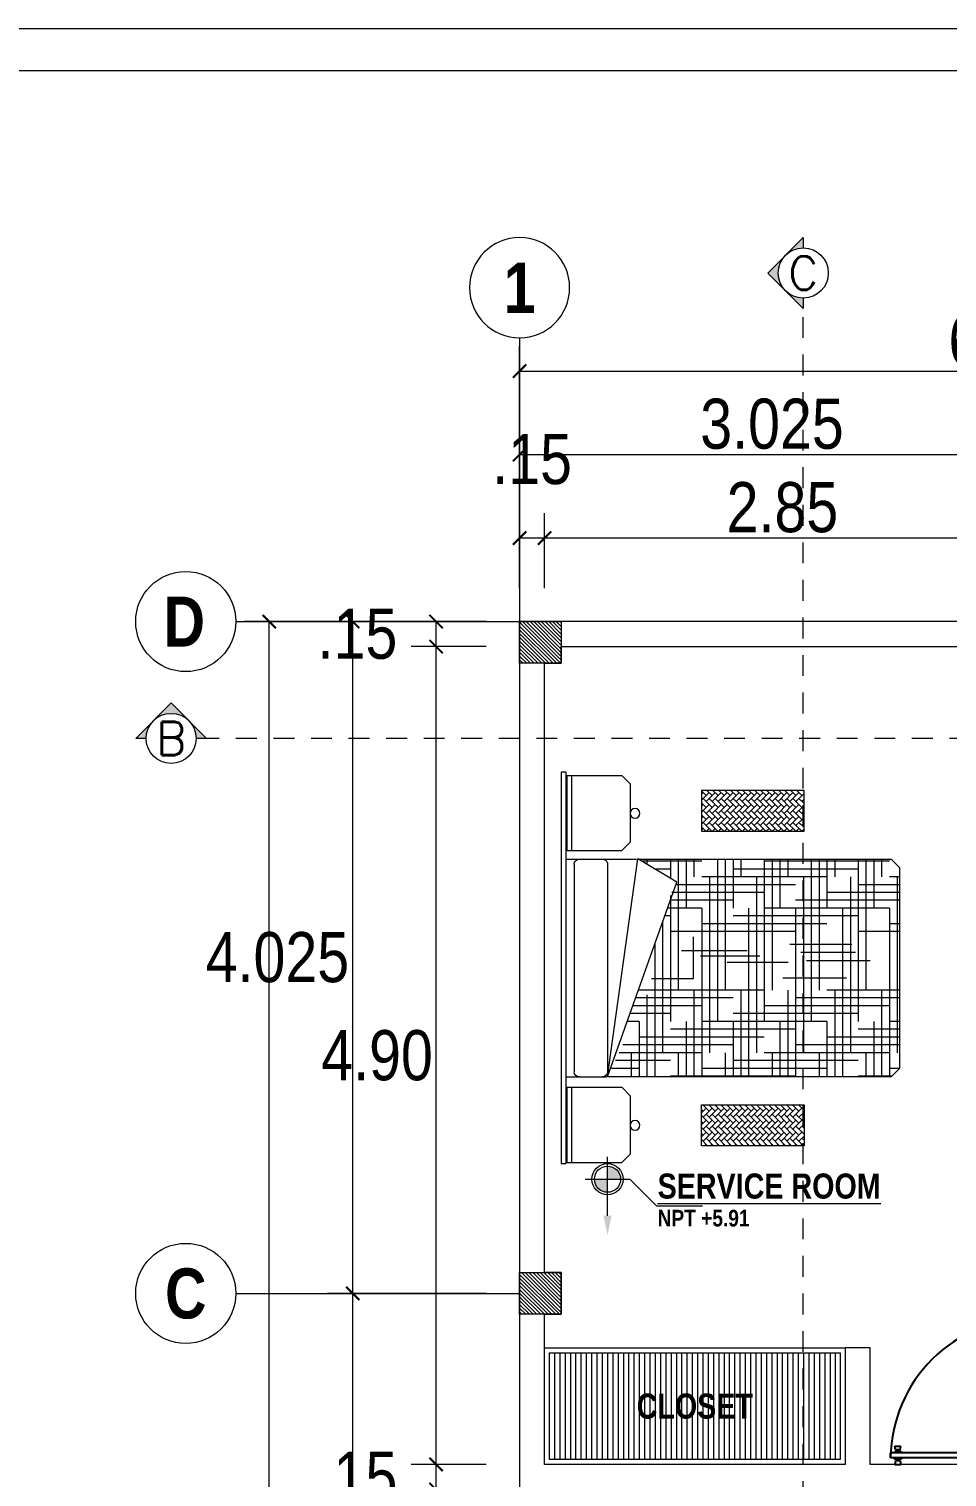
# Model space of a CAD drawing. Header units: millimetres. Extents: x 56 to 215, y 47 to 103.
# Drawn here: x 80.39 to 85.89, y 93.98 to 102.66 of the extents above; entities that cross this region are included whole.
import ezdxf
from ezdxf.enums import TextEntityAlignment as Align

# ---------------------------------------------------------------- set-up
doc = ezdxf.new("R2010")
doc.units = ezdxf.units.MM
doc.linetypes.add('DASHED2', pattern=[0.375, 0.25, -0.125])
for name, color, linetype, lineweight in [('A_Bloques', 56, 'Continuous', 15), ('A_Muro con Techo', 232, 'Continuous', 40), ('A_Texto', 43, 'Continuous', 9), ('E_Columna', 3, 'Continuous', 25), ('G_Cortes', 3, 'Continuous', 60), ('G_Ejes', 253, 'Continuous', 20), ('G_Sombreados', 8, 'Continuous', 9)]:
    doc.layers.add(name, color=color, linetype=linetype, lineweight=lineweight)
doc.layers.add('A_Puerta', color=32, linetype='Continuous')
doc.layers.add('G_Acotación', color=171, linetype='Continuous')
doc.styles.add('4MM', font='romans.shx', dxfattribs={"height": 0.2})
doc.styles.add('Acotacion', font='ARIALN.TTF')
doc.styles.add('AMBIENTES', font='ARIALNB.TTF', dxfattribs={"height": 0.15})
doc.styles.add('Arial Marron', font='ARIALN.TTF')
doc.styles.add('Cotas', font='ARIALNB.TTF', dxfattribs={"height": 0.1})
doc.styles.add('Eje', font='ARIALNB.TTF', dxfattribs={"height": 0.3})
doc.dimstyles.new('Lenin_50', dxfattribs={"dimtxt": 0.3, "dimasz": 0.08, "dimexe": 0.15, "dimexo": 0.2, "dimgap": 0.03, "dimtad": 2, "dimtih": 1, "dimtoh": 1, "dimlfac": -1, "dimzin": 4, "dimdsep": 46, "dimtxsty": 'Acotacion', "dimblk": 'ARCHTICK', "dimcen": 0.08, "dimclrd": 256, "dimclre": 256, "dimclrt": 4, "dimazin": 1, "dimtm": 1e-09, "dimtfac": 1, "dimtmove": 2, "dimatfit": 2, "dimfxl": 1, "dimtolj": 1, "dimlwd": 13, "dimlwe": 18, "dimarcsym": 0})
pattern_1 = [(135, (198.471546, 6.74542), (0.0112253202, 0.0112253202), [])]

# ---------------------------------------------------------------- blocks, each defined once
blk = doc.blocks.new('COBRE1_2')
h = blk.add_hatch()
h.set_pattern_fill('AR-HBONE', color=37, scale=0.00025, style=0)
h.set_pattern_definition([(45, (-1.600238, -0.118363), (1e-14, 0.03592102), [0.0762, -0.0254]), (135, (-1.582278, -0.100403), (1e-14, 0.03592102), [0.0762, -0.0254])])
h.paths.add_polyline_path([(-0.8188, -0.8395), (-1.0637, -0.8395), (-1.0637, -1.4547), (-0.8188, -1.4547)])
h = blk.add_hatch()
h.set_pattern_fill('AR-HBONE', color=37, scale=0.00025, style=0)
h.set_pattern_definition([(135, (1.601507, -0.118363), (-4e-18, 0.03592102), [0.0762, -0.0254]), (45, (1.583546, -0.100403), (-4e-18, 0.03592102), [0.0762, -0.0254])])
h.paths.add_polyline_path([(0.8201, -0.8395), (1.065, -0.8395), (1.065, -1.4547), (0.8201, -1.4547)])
for p, q in [((-1.1717, 0), (1.1717, 0)), ((-1.1717, -0.0273), (-1.1717, 0)), ((1.1717, 0), (1.1717, -0.0273)), ((-1.1717, -0.0273), (1.1717, -0.0273)), ((-1.153, -0.0331), (-0.703, -0.0331)), ((-1.153, -0.0331), (-1.153, -0.3631)), ((-1.153, -0.0608), (-0.703, -0.0608)), ((-0.703, -0.0331), (-0.703, -0.3631)), ((-0.6511, -0.0273), (-0.6511, -0.4505)), ((-0.6191, -0.0773), (0.6225, -0.0773)), ((0.6523, -0.0273), (0.6523, -0.2699)), ((0.7154, -0.0331), (0.7154, -0.3631)), ((0.7154, -0.0331), (1.1654, -0.0331)), ((0.7154, -0.0608), (1.1654, -0.0608)), ((1.1654, -0.0331), (1.1654, -0.3631)), ((-0.6511, -0.1093), (-0.6511, -0.2473)), ((0.6523, -0.1073), (0.6523, -0.2473)), ((0.6523, -0.2773), (-0.6527, -0.4586)), ((-0.6211, -0.2773), (0.6223, -0.2773)), ((0.6523, -0.2773), (-0.513, -0.6917)), ((0.6492, -0.2789), (0.6523, -0.2789)), ((0.6523, -1.9773), (0.6523, -0.2773)), ((-1.153, -0.3631), (-1.103, -0.4131)), ((-1.103, -0.4131), (-0.753, -0.4131)), ((-0.753, -0.4131), (-0.703, -0.3631)), ((0.7154, -0.3631), (0.7654, -0.4131)), ((0.7654, -0.4131), (1.1154, -0.4131)), ((1.1154, -0.4131), (1.1654, -0.3631)), ((-0.513, -0.6917), (-0.6527, -0.4586)), ((-0.6511, -0.4614), (-0.6511, -1.9773)), ((-0.6511, -0.4664), (-0.6481, -0.4664)), ((0.6484, -1.4039), (0.6484, -0.6539)), ((0.6484, -1.9812), (0.6484, -1.7789)), ((-0.6511, -1.9773), (-0.6011, -2.0273)), ((0.6023, -2.0273), (0.6523, -1.9773)), ((-0.6011, -2.0273), (0.6023, -2.0273)), ((-0.5456, -2.0132), (0.5078, -2.0132))]:
    blk.add_line(p, q)
at = {"color": 37}
for p, q in [((0.5078, -0.8414), (0.5078, -0.3468)), ((0.5547, -0.6539), (0.5547, -0.3243)), ((0.6016, -0.4664), (0.6016, -0.3017)), ((0.2266, -0.8414), (0.2266, -0.4287)), ((0.2734, -0.6539), (0.2734, -0.4121)), ((0.3203, -0.4664), (0.3203, -0.3954)), ((0.4609, -1.0289), (0.4609, -0.3694)), ((0.5078, -0.4195), (0.6523, -0.4195)), ((-0.6511, -0.5132), (-0.62, -0.5132)), ((-0.6393, -0.8414), (-0.6393, -0.4809)), ((0.1328, -1.2164), (0.1328, -0.4621)), ((0.1617, -0.5132), (0.6523, -0.5132)), ((0.1797, -1.0289), (0.1797, -0.4454)), ((0.3203, -0.4664), (0.6523, -0.4664)), ((0.4141, -1.2164), (0.4141, -0.4664)), ((-0.5924, -0.6539), (-0.5924, -0.5591)), ((-0.2747, -0.607), (0.5078, -0.607)), ((-0.1429, -0.5601), (0.6523, -0.5601)), ((0.0644, -0.5399), (0.0644, -0.7912)), ((-0.6511, -0.6539), (-0.5356, -0.6539)), ((-0.4987, -1.4039), (-0.4987, -0.6848)), ((-0.4518, -1.2164), (-0.4518, -0.6623)), ((-0.4343, -0.6539), (0.3203, -0.6539)), ((-0.4049, -1.0289), (-0.4049, -0.6533)), ((-0.3581, -0.8414), (-0.3581, -0.6366)), ((-0.3112, -0.6539), (-0.3112, -0.6199)), ((-0.2174, -1.4039), (-0.2174, -0.6539)), ((0.3672, -1.4039), (0.3672, -0.6539)), ((-0.6511, -0.7007), (0.1328, -0.7007)), ((-0.6511, -0.7476), (-0.3581, -0.7476)), ((-0.1049, -0.7202), (-0.1049, -1.1136)), ((0.3203, -0.7476), (0.6523, -0.7476)), ((0.5078, -0.7007), (0.6523, -0.7007)), ((-0.6511, -0.7945), (-0.5456, -0.7945)), ((-0.5456, -1.5914), (-0.5456, -0.8414)), ((-0.3581, -0.8414), (0.6523, -0.8414)), ((-0.2643, -1.5914), (-0.2643, -0.8414)), ((0.0644, -0.7912), (-0.1868, -0.7912)), ((-0.0721, -0.8349), (-0.0721, -1.19)), ((0.1328, -0.7945), (0.6523, -0.7945)), ((0.3203, -1.5914), (0.3203, -0.8414)), ((0.6016, -1.5914), (0.6016, -0.8414)), ((-0.6511, -0.9351), (0.3203, -0.9351)), ((-0.5456, -0.8882), (0.5078, -0.8882)), ((-0.6511, -0.982), (0.1328, -0.982)), ((-0.6511, -1.0289), (-0.3581, -1.0289)), ((-0.5924, -1.7789), (-0.5924, -1.0289)), ((-0.3112, -1.7789), (-0.3112, -1.0289)), ((-0.0339, -0.9934), (-0.0339, -1.3594)), ((0.2734, -1.7789), (0.2734, -1.0289)), ((0.3203, -1.0289), (0.6523, -1.0289)), ((0.5078, -0.982), (0.6523, -0.982)), ((0.5547, -1.7789), (0.5547, -1.0289)), ((-0.6511, -1.0757), (-0.5456, -1.0757)), ((-0.3581, -1.1226), (0.6523, -1.1226)), ((0.1328, -1.0757), (0.6523, -1.0757)), ((-0.5456, -1.1695), (0.5078, -1.1695)), ((-0.6511, -1.2164), (0.3203, -1.2164)), ((-0.6511, -1.2632), (0.1328, -1.2632)), ((-0.6393, -1.9664), (-0.6393, -1.2164)), ((-0.3581, -1.9664), (-0.3581, -1.2164)), ((0.2266, -1.9664), (0.2266, -1.2164)), ((0.5078, -1.9664), (0.5078, -1.2164)), ((0.5078, -1.2632), (0.6523, -1.2632)), ((-0.6511, -1.3101), (-0.3581, -1.3101)), ((-0.6511, -1.357), (-0.5456, -1.357)), ((-0.1431, -1.3703), (-0.1431, -1.7418)), ((0.0589, -1.3266), (0.0589, -1.709)), ((0.1328, -1.357), (0.6523, -1.357)), ((0.3203, -1.3101), (0.6523, -1.3101)), ((-0.5456, -1.4507), (0.5078, -1.4507)), ((-0.4049, -2.0273), (-0.4049, -1.4039)), ((-0.3581, -1.4039), (0.6523, -1.4039)), ((-0.094, -1.4359), (-0.094, -1.7637)), ((-0.0448, -1.4687), (-0.0448, -1.8511)), ((0.1797, -2.0273), (0.1797, -1.4039)), ((0.4609, -2.0273), (0.4609, -1.4039)), ((-0.6511, -1.4976), (0.3203, -1.4976)), ((-0.6511, -1.5445), (0.1328, -1.5445)), ((0.5078, -1.5445), (0.6523, -1.5445)), ((-0.6511, -1.5914), (-0.3581, -1.5914)), ((-0.6511, -1.6382), (-0.5456, -1.6382)), ((-0.4518, -2.0273), (-0.4518, -1.5914)), ((0.1328, -2.0273), (0.1328, -1.5914)), ((0.1328, -1.6382), (0.6523, -1.6382)), ((0.3203, -1.5914), (0.6523, -1.5914)), ((0.4141, -2.0273), (0.4141, -1.5914)), ((-0.5456, -1.732), (0.5078, -1.732)), ((-0.3581, -1.6851), (0.6523, -1.6851)), ((-0.6511, -1.7789), (0.3203, -1.7789)), ((-0.4987, -2.0273), (-0.4987, -1.7789)), ((-0.2174, -2.0273), (-0.2174, -1.7789)), ((0.3672, -2.0273), (0.3672, -1.7789)), ((-0.6511, -1.8257), (0.1328, -1.8257)), ((-0.6511, -1.8726), (-0.3581, -1.8726)), ((0.3203, -1.8726), (0.6523, -1.8726)), ((0.5078, -1.8257), (0.6523, -1.8257)), ((-0.6511, -1.9195), (-0.5456, -1.9195)), ((-0.5456, -2.0273), (-0.5456, -1.9664)), ((-0.3581, -1.9664), (0.6523, -1.9664)), ((-0.2643, -2.0273), (-0.2643, -1.9664)), ((0.1328, -1.9195), (0.6523, -1.9195)), ((0.3203, -2.0273), (0.3203, -1.9664)), ((0.6016, -2.0273), (0.6016, -1.9664))]:
    blk.add_line(p, q, dxfattribs=at)
for points in [[(-1.0637, -0.8395), (-0.8188, -0.8395), (-0.8188, -1.4547), (-1.0637, -1.4547)], [(1.065, -0.8395), (0.8201, -0.8395), (0.8201, -1.4547), (1.065, -1.4547)]]:
    blk.add_lwpolyline(points, close=True)
for centre in [(-0.9256, -0.4422), (0.9427, -0.4422)]:
    blk.add_circle(centre, 0.0292)
for centre, radius, start, end in [((-0.6191, -0.1093), 0.032, 89.99992, 179.99995), ((0.6223, -0.1073), 0.03, 0.11268, 89.62857), ((-0.6211, -0.2473), 0.03, 179.99998, 270.00004), ((0.6223, -0.2473), 0.03, 270, 0)]:
    blk.add_arc(centre, radius, start, end)
blk = doc.blocks.new('TITULP')
h = blk.add_hatch(color=1)
h.paths.add_polyline_path([(0, -0.0554), (0, -0.134), (0.0785, -0.134, 0.414214)])
h.paths.add_polyline_path([(0, -0.134), (-0.0785, -0.134, 0.414214), (0, -0.2125)])
for p, q in [((0, -0.3527), (0, 0)), ((-0.134, -0.134), (0.134, -0.134)), ((0.2939, -0.2939), (0.5699, -0.2939))]:
    blk.add_line(p, q)
at = {"lineweight": 18}
blk.add_line((0.134, -0.134), (0.2939, -0.2939), dxfattribs=at)
for radius in [0.0937, 0.0785]:
    blk.add_circle((0, -0.134), radius)
blk.add_solid([(0.0242, -0.3527), (0, -0.4678), (-0.0242, -0.3527)])
at = {"style": 'Arial Marron', "width": 1.35}
blk.add_attdef('%%USALA', text='', height=0.14, dxfattribs=at).set_placement((0.3052, -0.1124), align=Align.TOP_LEFT)
at = {"style": 'Arial Marron', "width": 1.1}
blk.add_attdef('NPT%%P0.00', text='', height=0.1, dxfattribs=at).set_placement((0.6033, -0.3972), align=Align.MIDDLE_CENTER)
at = {"style": 'Arial Marron'}
blk.add_attdef('PISO', text='', height=0.08, dxfattribs=at).set_placement((0.6033, -0.5391), align=Align.MIDDLE_CENTER)
blk = doc.blocks.new('Puerta 02')
for p, q in [((0.0239, 0.9132), (0, 0.918)), ((0, 0.918), (0, 0.8782)), ((0.0239, 0.883), (0, 0.8782)), ((0.0239, 0.9068), (0.0239, 0.9132)), ((0.0277, 0.9068), (0.0239, 0.9068)), ((0.0239, 0.8893), (0.0239, 0.9068)), ((0.0277, 0.8893), (0.0239, 0.8893)), ((0.0239, 0.8893), (0.0239, 0.883)), ((0.0317, 0.9092), (0.0277, 0.9092)), ((0.0277, 0.9068), (0.0277, 0.9092)), ((0.0277, 0.8893), (0.0277, 0.9068)), ((0.0277, 0.8893), (0.0277, 0.8869)), ((0.0317, 0.8869), (0.0277, 0.8869)), ((0.0317, 0.9092), (0.0317, 0.9124)), ((0.0357, 0.9124), (0.0317, 0.9124)), ((0.0317, 0.8869), (0.0317, 0.9092)), ((0.0317, 0.8869), (0.0317, 0.8838)), ((0.0357, 0.8838), (0.0317, 0.8838)), ((0.042, 0.9243), (0.0357, 0.9124)), ((0.0357, 0.8838), (0.0357, 0.9124)), ((0.042, 0.8718), (0.0357, 0.8838)), ((0.042, 0.8718), (0.042, 0.9243)), ((0.0436, 0.9243), (0.042, 0.9243)), ((0.0436, 0.8718), (0.042, 0.8718)), ((0.0436, 0.9463), (0.0784, 0.9463)), ((0.0436, 0.005), (0.0436, 0.9463)), ((0.0784, 0.005), (0.0784, 0.9463)), ((0.0784, 0.9243), (0.08, 0.9243)), ((0.0784, 0.8718), (0.08, 0.8718)), ((0.0789, 0.8981), (0.0789, 0.8981)), ((0.0789, 0.8981), (0.0789, 0.8981)), ((0.08, 0.8718), (0.08, 0.9243)), ((0.08, 0.9243), (0.0863, 0.9124)), ((0.08, 0.8718), (0.0863, 0.8838)), ((0.0863, 0.8838), (0.0863, 0.9124)), ((0.0863, 0.9124), (0.0903, 0.9124)), ((0.0863, 0.8838), (0.0903, 0.8838)), ((0.0903, 0.9092), (0.0903, 0.9124)), ((0.0903, 0.9092), (0.0943, 0.9092)), ((0.0903, 0.8869), (0.0903, 0.9092)), ((0.0903, 0.8869), (0.0943, 0.8869)), ((0.0903, 0.8869), (0.0903, 0.8838)), ((0.0943, 0.9068), (0.0943, 0.9092)), ((0.0943, 0.8893), (0.0943, 0.9068)), ((0.0943, 0.9068), (0.0983, 0.9068)), ((0.0943, 0.8893), (0.0943, 0.8869)), ((0.0943, 0.8893), (0.0983, 0.8893)), ((0.0983, 0.9132), (0.1221, 0.918)), ((0.0983, 0.9068), (0.0983, 0.9132)), ((0.0983, 0.8893), (0.0983, 0.9068)), ((0.0983, 0.8893), (0.0983, 0.883)), ((0.0983, 0.883), (0.1221, 0.8782)), ((0.1221, 0.918), (0.1221, 0.8782)), ((0, 0.05), (0, -0.05)), ((0.0336, 0.05), (0, 0.05)), ((0.0336, 0.05), (0.0336, 0.005)), ((0.0436, 0.005), (0.0336, 0.005)), ((0.0783, 0.005), (0.0433, 0.005)), ((0.0436, 0.005), (0.0436, -0.05)), ((0.965, 0.005), (0.975, 0.005)), ((0.965, 0.005), (0.965, -0.05)), ((0.975, 0.05), (0.975, 0.005)), ((0.975, 0.05), (1, 0.05)), ((1, 0.05), (1, -0.05)), ((0.0436, -0.05), (0, -0.05)), ((1, -0.05), (0.965, -0.05))]:
    blk.add_line(p, q)
blk.add_arc((0.0336, 0.005), 0.9414, 0, 89.39134)
blk = doc.blocks.new('Eri')
blk.add_line((-1.7, 0), (0, 0))
blk.add_circle((-2, 0), 0.3)
at = {"color": 1, "style": 'Eje', "flags": 4}
blk.add_attdef('H', text='', height=0.3, dxfattribs=at).set_placement((-2, 0), align=Align.MIDDLE_CENTER)
blk = doc.blocks.new('_ArchTick')
at = {"color": 0, "linetype": 'ByBlock', "const_width": 0.15}
blk.add_lwpolyline([(-0.5, -0.5), (0.5, 0.5)], dxfattribs=at)
blk = doc.blocks.new('*D91')
at = {"layer": 'Defpoints', "color": 0, "transparency": 16777216}
for p in [(89.3255, 100.6087), (83.3255, 99.1087), (89.3255, 99.1087)]:
    blk.add_point(p, dxfattribs=at)
at = {"layer": 'G_Acotación', "lineweight": 18, "transparency": 16777216}
for p, q in [((83.3255, 99.3087), (83.3255, 100.7587)), ((89.3255, 99.3087), (89.3255, 100.7587))]:
    blk.add_line(p, q, dxfattribs=at)
at = {"layer": 'G_Acotación', "lineweight": 13, "transparency": 16777216}
blk.add_line((83.3255, 100.6087), (89.3255, 100.6087), dxfattribs=at)
at = {"layer": 'G_Acotación', "lineweight": 13, "transparency": 16777216, "xscale": 0.08, "yscale": 0.08, "zscale": 0.08, "rotation": 180}
blk.add_blockref('_ArchTick', (83.3255, 100.6087), dxfattribs=at)
at = {"layer": 'G_Acotación', "lineweight": 13, "transparency": 16777216, "xscale": 0.08, "yscale": 0.08, "zscale": 0.08}
blk.add_blockref('_ArchTick', (89.3255, 100.6087), dxfattribs=at)
at = {"layer": 'G_Acotación', "color": 4, "lineweight": 5, "transparency": 16777216, "insert": (86.3255, 100.7919), "char_height": 0.3, "attachment_point": 5, "style": 'Acotacion'}
blk.add_mtext('\\A1;6.000', dxfattribs=at)
blk = doc.blocks.new('*D93')
at = {"layer": 'Defpoints', "color": 0, "transparency": 16777216}
for p in [(86.3505, 100.1087), (83.3255, 99.1087), (86.3505, 99.1087)]:
    blk.add_point(p, dxfattribs=at)
at = {"layer": 'G_Acotación', "lineweight": 18, "transparency": 16777216}
for p, q in [((83.3255, 99.3087), (83.3255, 100.2587)), ((86.3505, 99.3087), (86.3505, 100.2587))]:
    blk.add_line(p, q, dxfattribs=at)
at = {"layer": 'G_Acotación', "lineweight": 13, "transparency": 16777216}
blk.add_line((83.3255, 100.1087), (86.3505, 100.1087), dxfattribs=at)
at = {"layer": 'G_Acotación', "lineweight": 13, "transparency": 16777216, "xscale": 0.08, "yscale": 0.08, "zscale": 0.08, "rotation": 180}
blk.add_blockref('_ArchTick', (83.3255, 100.1087), dxfattribs=at)
at = {"layer": 'G_Acotación', "lineweight": 13, "transparency": 16777216, "xscale": 0.08, "yscale": 0.08, "zscale": 0.08}
blk.add_blockref('_ArchTick', (86.3505, 100.1087), dxfattribs=at)
at = {"layer": 'G_Acotación', "color": 4, "lineweight": 5, "transparency": 16777216, "insert": (84.838, 100.2919), "char_height": 0.3, "attachment_point": 5, "style": 'Acotacion'}
blk.add_mtext('\\A1;3.025', dxfattribs=at)
blk = doc.blocks.new('*D97')
at = {"layer": 'Defpoints', "color": 0, "transparency": 16777216}
for p in [(81.8255, 99.1087), (83.3255, 99.1087), (83.3255, 86.6087)]:
    blk.add_point(p, dxfattribs=at)
at = {"layer": 'G_Acotación', "lineweight": 18, "transparency": 16777216}
for p, q in [((83.1255, 99.1087), (81.6755, 99.1087)), ((83.1255, 86.6087), (81.6755, 86.6087))]:
    blk.add_line(p, q, dxfattribs=at)
at = {"layer": 'G_Acotación', "lineweight": 13, "transparency": 16777216}
blk.add_line((81.8255, 86.6087), (81.8255, 99.1087), dxfattribs=at)
at = {"layer": 'G_Acotación', "lineweight": 13, "transparency": 16777216, "xscale": 0.08, "yscale": 0.08, "zscale": 0.08}
for p, rotation in [((81.8255, 99.1087), 90), ((81.8255, 86.6087), 270)]:
    blk.add_blockref('_ArchTick', p, dxfattribs=dict(at, rotation=rotation))
at = {"layer": 'G_Acotación', "color": 4, "lineweight": 5, "transparency": 16777216, "insert": (81.2968, 92.8587), "char_height": 0.3, "attachment_point": 5, "style": 'Acotacion'}
blk.add_mtext('\\A1;12.500', dxfattribs=at)
blk = doc.blocks.new('*D169')
at = {"layer": 'Defpoints', "color": 0, "transparency": 16777216}
for p in [(82.3255, 95.0837), (83.3255, 95.0837), (83.3255, 90.5337)]:
    blk.add_point(p, dxfattribs=at)
at = {"layer": 'G_Acotación', "lineweight": 18, "transparency": 16777216}
for p, q in [((83.1255, 95.0837), (82.1755, 95.0837)), ((83.1255, 90.5337), (82.1755, 90.5337))]:
    blk.add_line(p, q, dxfattribs=at)
at = {"layer": 'G_Acotación', "lineweight": 13, "transparency": 16777216}
blk.add_line((82.3255, 90.5337), (82.3255, 95.0837), dxfattribs=at)
at = {"layer": 'G_Acotación', "lineweight": 13, "transparency": 16777216, "xscale": 0.08, "yscale": 0.08, "zscale": 0.08}
for p, rotation in [((82.3255, 95.0837), 90), ((82.3255, 90.5337), 270)]:
    blk.add_blockref('_ArchTick', p, dxfattribs=dict(at, rotation=rotation))
at = {"layer": 'G_Acotación', "color": 4, "lineweight": 5, "transparency": 16777216, "insert": (81.8759, 92.8087), "char_height": 0.3, "attachment_point": 5, "style": 'Acotacion'}
blk.add_mtext('\\A1;4.550', dxfattribs=at)
blk = doc.blocks.new('*D170')
at = {"layer": 'Defpoints', "color": 0, "transparency": 16777216}
for p in [(82.3255, 99.1087), (83.3255, 99.1087), (83.3255, 95.0837)]:
    blk.add_point(p, dxfattribs=at)
at = {"layer": 'G_Acotación', "lineweight": 18, "transparency": 16777216}
for p, q in [((83.1255, 99.1087), (82.1755, 99.1087)), ((83.1255, 95.0837), (82.1755, 95.0837))]:
    blk.add_line(p, q, dxfattribs=at)
at = {"layer": 'G_Acotación', "lineweight": 13, "transparency": 16777216}
blk.add_line((82.3255, 95.0837), (82.3255, 99.1087), dxfattribs=at)
at = {"layer": 'G_Acotación', "lineweight": 13, "transparency": 16777216, "xscale": 0.08, "yscale": 0.08, "zscale": 0.08}
for p, rotation in [((82.3255, 99.1087), 90), ((82.3255, 95.0837), 270)]:
    blk.add_blockref('_ArchTick', p, dxfattribs=dict(at, rotation=rotation))
at = {"layer": 'G_Acotación', "color": 4, "lineweight": 5, "transparency": 16777216, "insert": (81.8746, 97.0962), "char_height": 0.3, "attachment_point": 5, "style": 'Acotacion'}
blk.add_mtext('\\A1;4.025', dxfattribs=at)
blk = doc.blocks.new('*D116')
at = {"layer": 'Defpoints', "color": 0, "transparency": 16777216}
for p in [(83.4755, 99.6087), (83.4755, 99.1087), (86.3255, 99.1087)]:
    blk.add_point(p, dxfattribs=at)
at = {"layer": 'G_Acotación', "lineweight": 18, "transparency": 16777216}
for p, q in [((83.4755, 99.3087), (83.4755, 99.7587)), ((86.3255, 99.3087), (86.3255, 99.7587))]:
    blk.add_line(p, q, dxfattribs=at)
at = {"layer": 'G_Acotación', "lineweight": 13, "transparency": 16777216}
blk.add_line((86.3255, 99.6087), (83.4755, 99.6087), dxfattribs=at)
at = {"layer": 'G_Acotación', "lineweight": 13, "transparency": 16777216, "xscale": 0.08, "yscale": 0.08, "zscale": 0.08, "rotation": 180}
blk.add_blockref('_ArchTick', (83.4755, 99.6087), dxfattribs=at)
at = {"layer": 'G_Acotación', "lineweight": 13, "transparency": 16777216, "xscale": 0.08, "yscale": 0.08, "zscale": 0.08}
blk.add_blockref('_ArchTick', (86.3255, 99.6087), dxfattribs=at)
at = {"layer": 'G_Acotación', "color": 4, "lineweight": 5, "transparency": 16777216, "insert": (84.9005, 99.7919), "char_height": 0.3, "attachment_point": 5, "style": 'Acotacion'}
blk.add_mtext('\\A1;2.85', dxfattribs=at)
blk = doc.blocks.new('*D117')
at = {"layer": 'Defpoints', "color": 0, "transparency": 16777216}
for p in [(83.3255, 99.6087), (83.3255, 99.1087), (83.4755, 99.1087)]:
    blk.add_point(p, dxfattribs=at)
at = {"layer": 'G_Acotación', "lineweight": 18, "transparency": 16777216}
for p, q in [((83.3255, 99.3087), (83.3255, 99.7587)), ((83.4755, 99.3087), (83.4755, 99.7587))]:
    blk.add_line(p, q, dxfattribs=at)
at = {"layer": 'G_Acotación', "lineweight": 13, "transparency": 16777216}
blk.add_line((83.4755, 99.6087), (83.3255, 99.6087), dxfattribs=at)
at = {"layer": 'G_Acotación', "lineweight": 13, "transparency": 16777216, "xscale": 0.08, "yscale": 0.08, "zscale": 0.08, "rotation": 180}
blk.add_blockref('_ArchTick', (83.3255, 99.6087), dxfattribs=at)
at = {"layer": 'G_Acotación', "lineweight": 13, "transparency": 16777216, "xscale": 0.08, "yscale": 0.08, "zscale": 0.08}
blk.add_blockref('_ArchTick', (83.4755, 99.6087), dxfattribs=at)
at = {"layer": 'G_Acotación', "color": 4, "lineweight": 5, "transparency": 16777216, "insert": (83.4005, 100.08), "char_height": 0.3, "attachment_point": 5, "style": 'Acotacion'}
blk.add_mtext('\\A1;.15', dxfattribs=at)
blk = doc.blocks.new('*D123')
at = {"layer": 'Defpoints', "color": 0, "transparency": 16777216}
for p in [(82.8255, 94.0587), (83.3255, 94.0587), (83.3255, 93.9087)]:
    blk.add_point(p, dxfattribs=at)
at = {"layer": 'G_Acotación', "lineweight": 18, "transparency": 16777216}
for p, q in [((83.1255, 94.0587), (82.6755, 94.0587)), ((83.1255, 93.9087), (82.6755, 93.9087))]:
    blk.add_line(p, q, dxfattribs=at)
at = {"layer": 'G_Acotación', "lineweight": 13, "transparency": 16777216}
blk.add_line((82.8255, 93.9087), (82.8255, 94.0587), dxfattribs=at)
at = {"layer": 'G_Acotación', "lineweight": 13, "transparency": 16777216, "xscale": 0.08, "yscale": 0.08, "zscale": 0.08}
for p, rotation in [((82.8255, 94.0587), 90), ((82.8255, 93.9087), 270)]:
    blk.add_blockref('_ArchTick', p, dxfattribs=dict(at, rotation=rotation))
at = {"layer": 'G_Acotación', "color": 4, "lineweight": 5, "transparency": 16777216, "insert": (82.3542, 93.9837), "char_height": 0.3, "attachment_point": 5, "style": 'Acotacion'}
blk.add_mtext('\\A1;.15', dxfattribs=at)
blk = doc.blocks.new('*D124')
at = {"layer": 'Defpoints', "color": 0, "transparency": 16777216}
for p in [(82.8255, 98.9587), (83.3255, 98.9587), (83.3255, 94.0587)]:
    blk.add_point(p, dxfattribs=at)
at = {"layer": 'G_Acotación', "lineweight": 18, "transparency": 16777216}
for p, q in [((83.1255, 98.9587), (82.6755, 98.9587)), ((83.1255, 94.0587), (82.6755, 94.0587))]:
    blk.add_line(p, q, dxfattribs=at)
at = {"layer": 'G_Acotación', "lineweight": 13, "transparency": 16777216}
blk.add_line((82.8255, 94.0587), (82.8255, 98.9587), dxfattribs=at)
at = {"layer": 'G_Acotación', "lineweight": 13, "transparency": 16777216, "xscale": 0.08, "yscale": 0.08, "zscale": 0.08}
for p, rotation in [((82.8255, 98.9587), 90), ((82.8255, 94.0587), 270)]:
    blk.add_blockref('_ArchTick', p, dxfattribs=dict(at, rotation=rotation))
at = {"layer": 'G_Acotación', "color": 4, "lineweight": 5, "transparency": 16777216, "insert": (82.4715, 96.5087), "char_height": 0.3, "attachment_point": 5, "style": 'Acotacion'}
blk.add_mtext('\\A1;4.90', dxfattribs=at)
blk = doc.blocks.new('*D125')
at = {"layer": 'Defpoints', "color": 0, "transparency": 16777216}
for p in [(82.8255, 99.1087), (83.3255, 99.1087), (83.3255, 98.9587)]:
    blk.add_point(p, dxfattribs=at)
at = {"layer": 'G_Acotación', "lineweight": 18, "transparency": 16777216}
for p, q in [((83.1255, 99.1087), (82.6755, 99.1087)), ((83.1255, 98.9587), (82.6755, 98.9587))]:
    blk.add_line(p, q, dxfattribs=at)
at = {"layer": 'G_Acotación', "lineweight": 13, "transparency": 16777216}
blk.add_line((82.8255, 98.9587), (82.8255, 99.1087), dxfattribs=at)
at = {"layer": 'G_Acotación', "lineweight": 13, "transparency": 16777216, "xscale": 0.08, "yscale": 0.08, "zscale": 0.08}
for p, rotation in [((82.8255, 99.1087), 90), ((82.8255, 98.9587), 270)]:
    blk.add_blockref('_ArchTick', p, dxfattribs=dict(at, rotation=rotation))
at = {"layer": 'G_Acotación', "color": 4, "lineweight": 5, "transparency": 16777216, "insert": (82.3542, 99.0337), "char_height": 0.3, "attachment_point": 5, "style": 'Acotacion'}
blk.add_mtext('\\A1;.15', dxfattribs=at)

msp = doc.modelspace()

# ---------------------------------------------------------------- hatches: boundary and pattern name
at = {"layer": 'E_Columna', "lineweight": 5}
h = msp.add_hatch(dxfattribs=at)
h.set_pattern_fill('LINE', color=256, scale=0.005, angle=45, style=0)
h.set_pattern_definition(pattern_1)
h.paths.add_polyline_path([(83.5755, 98.8587), (83.3255, 98.8587), (83.3255, 99.1087), (83.5755, 99.1087)])
h = msp.add_hatch(dxfattribs=at)
h.set_pattern_fill('LINE', color=256, scale=0.005, angle=45, style=0)
h.set_pattern_definition(pattern_1)
h.paths.add_polyline_path([(83.5755, 94.9587), (83.3255, 94.9587), (83.3255, 95.2087), (83.5755, 95.2087)])
at = {"layer": 'G_Cortes', "linetype": 'Continuous', "lineweight": 5}
h = msp.add_hatch(color=1, dxfattribs=at)
h.paths.add_polyline_path([(84.8755, 101.1966, 0.198912), (84.9194, 101.0905), (84.8134, 101.1966), (84.9194, 101.3026, 0.198912)])
h.paths.add_polyline_path([(84.9194, 101.3026), (85.0255, 101.4087), (85.0255, 101.3466, 0.198912)])
h.paths.add_polyline_path([(84.9194, 101.0905, 0.198912), (85.0255, 101.0466), (85.0255, 100.9844)])
h = msp.add_hatch(color=1, dxfattribs=at)
h.paths.add_polyline_path([(81.1316, 98.5148), (81.2376, 98.6208), (81.3437, 98.5148, 0.414214)])
h.paths.add_polyline_path([(81.3437, 98.5148), (81.4498, 98.4087), (81.3876, 98.4087, 0.198912)])
h.paths.add_polyline_path([(81.1316, 98.5148, 0.198912), (81.0876, 98.4087), (81.0255, 98.4087)])
at = {"layer": 'G_Sombreados', "lineweight": 5}
h = msp.add_hatch(dxfattribs=at)
h.set_pattern_fill('LINE', color=256, scale=0.01, angle=90, style=0)
h.set_pattern_definition([(90, (198.471546, 6.74542), (0.03175, 2e-18), [])])
h.paths.add_polyline_path([(83.5055, 94.7287), (85.2455, 94.7287), (85.2455, 94.0887), (83.5055, 94.0887)])

# ---------------------------------------------------------------- linework, layer by layer
at = {"lineweight": 5}
for points in [[(97.6255, 75.1029), (97.6255, 102.6587), (56.5755, 102.6587), (56.5755, 75.1029)], [(97.3755, 75.3529), (97.3755, 102.4087), (56.8255, 102.4087), (56.8255, 75.3529)]]:
    msp.add_lwpolyline(points, close=True, dxfattribs=at)
at = {"layer": 'A_Bloques', "lineweight": 5}
for points in [[(83.4755, 94.7587), (85.2755, 94.7587), (85.2755, 94.0587), (83.4755, 94.0587)], [(83.5055, 94.7287), (85.2455, 94.7287), (85.2455, 94.0887), (83.5055, 94.0887)]]:
    msp.add_lwpolyline(points, close=True, dxfattribs=at)
at = {"layer": 'A_Muro con Techo', "lineweight": 5}
for points in [[(89.3255, 99.1087), (83.3255, 99.1087), (83.3255, 91.7587)], [(86.4755, 94.0587), (85.4255, 94.0587), (85.4255, 94.7587), (85.2755, 94.7587), (85.2755, 94.0587), (83.4755, 94.0587), (83.4755, 94.9587), (83.5755, 94.9587), (83.5755, 95.2087), (83.4755, 95.2087), (83.4755, 98.8587), (83.5755, 98.8587), (83.5755, 98.9587), (86.2255, 98.9587)]]:
    msp.add_lwpolyline(points, dxfattribs=at)
at = {"layer": 'E_Columna', "lineweight": 5}
for points in [[(83.5755, 98.8587), (83.3255, 98.8587), (83.3255, 99.1087), (83.5755, 99.1087)], [(83.5755, 94.9587), (83.3255, 94.9587), (83.3255, 95.2087), (83.5755, 95.2087)]]:
    msp.add_lwpolyline(points, close=True, dxfattribs=at)
at = {"layer": 'G_Cortes', "color": 3, "linetype": 'DASHED2', "lineweight": 5, "ltscale": 0.5}
for p, q in [((85.0255, 83.933), (85.0255, 100.9844)), ((91.2012, 98.4087), (81.4498, 98.4087))]:
    msp.add_line(p, q, dxfattribs=at)
at = {"layer": 'G_Cortes', "color": 3, "linetype": 'Continuous', "lineweight": 5}
for points in [[(85.0255, 101.0466), (85.0255, 100.9844), (84.8134, 101.1966), (85.0255, 101.4087), (85.0255, 101.3466)], [(81.0876, 98.4087), (81.0255, 98.4087), (81.2376, 98.6208), (81.4498, 98.4087), (81.3876, 98.4087)]]:
    msp.add_lwpolyline(points, dxfattribs=at)
at = {"layer": 'G_Cortes', "color": 5, "linetype": 'Continuous', "lineweight": 5}
for centre in [(85.0255, 101.1966), (81.2376, 98.4087)]:
    msp.add_circle(centre, 0.15, dxfattribs=at)

# ---------------------------------------------------------------- block references
at = {"layer": 'A_Bloques', "lineweight": 5, "xscale": -1, "rotation": 90}
msp.add_blockref('COBRE1_2', (83.5755, 97.0337), dxfattribs=at)
at = {"layer": 'A_Puerta', "lineweight": 5, "xscale": 0.9000000000000057, "yscale": 0.9000000000000057, "zscale": 0.9000000000000057, "rotation": 90}
msp.add_blockref('Puerta 02', (86.4005, 94.0587), dxfattribs=at)
at = {"layer": 'A_Texto', "lineweight": 5}
ref = msp.add_blockref('TITULP', (83.8524, 95.9018), dxfattribs=at)
ref.add_attrib('NPT%%P0.00', 'NPT +5.91', dxfattribs={"layer": '0', "color": 30, "height": 0.1, "style": 'Cotas'}).set_placement((84.4281, 95.5347), align=Align.MIDDLE_CENTER)
ref.add_attrib('%%USALA', '%%USERVICE ROOM', dxfattribs={"layer": '0', "height": 0.15, "style": 'AMBIENTES'}).set_placement((84.1527, 95.802), align=Align.TOP_LEFT)
at = {"layer": 'G_Ejes', "lineweight": 5}
ref = msp.add_blockref('Eri', (83.3255, 99.1087), dxfattribs=dict(at, xscale=-1, rotation=90))
ref.add_attrib('H', '1', dxfattribs={"layer": '0', "color": 1, "height": 0.3, "style": 'Eje', "flags": 4}).set_placement((83.3255, 101.1077), align=Align.MIDDLE_CENTER)
ref = msp.add_blockref('Eri', (83.3255, 99.1087), dxfattribs=at)
ref.add_attrib('H', 'D', dxfattribs={"layer": '0', "color": 1, "height": 0.3, "style": 'Eje', "flags": 4}).set_placement((81.3167, 99.1087), align=Align.MIDDLE_CENTER)
ref = msp.add_blockref('Eri', (83.3255, 95.0837), dxfattribs=at)
ref.add_attrib('H', 'C', dxfattribs={"layer": '0', "color": 1, "height": 0.3, "style": 'Eje', "flags": 4}).set_placement((81.3253, 95.0837), align=Align.MIDDLE_CENTER)

# ---------------------------------------------------------------- texts
at = {"layer": 'A_Texto', "lineweight": 5, "style": 'AMBIENTES'}
msp.add_text('CLOSET', height=0.15, dxfattribs=at).set_placement((84.3755, 94.4087, 0), align=Align.MIDDLE)
at = {"layer": 'G_Cortes', "color": 2, "linetype": 'Continuous', "lineweight": 5, "style": '4MM'}
for s, p in [('C', (85.0255, 101.1966)), ('B', (81.2376, 98.4087))]:
    msp.add_text(s, height=0.2, rotation=359.85917, dxfattribs=at).set_placement(p, align=Align.MIDDLE_CENTER)

# ---------------------------------------------------------------- dimensions: what is measured, and where the dimension line sits
at = {"layer": 'G_Acotación', "lineweight": 5}
for base, p1, p2, angle, override, picture, middle in [((89.3255, 100.6087), (83.3255, 99.1087), (89.3255, 99.1087), 180, {"dimdec": 3, "dimfxl": 0.06}, '*D91', (86.3255, 100.7919)), ((86.3505, 100.1087), (83.3255, 99.1087), (86.3505, 99.1087), 180, {"dimdec": 3, "dimfxl": 0.06}, '*D93', (84.838, 100.2919)), ((83.3255, 99.6087), (83.4755, 99.1087), (83.3255, 99.1087), 180, {"dimfxl": 0.06}, '*D117', (83.4005, 100.08)), ((83.4755, 99.6087), (86.3255, 99.1087), (83.4755, 99.1087), 180, {"dimfxl": 0.06}, '*D116', (84.9005, 99.7919)), ((82.8255, 99.1087), (83.3255, 98.9587), (83.3255, 99.1087), 90, {"dimfxl": 0.06}, '*D125', (82.3542, 99.0337)), ((81.8255, 99.1087), (83.3255, 86.6087), (83.3255, 99.1087), 90, {"dimdec": 3, "dimfxl": 0.06}, '*D97', (81.2968, 92.8587)), ((82.3255, 99.1087), (83.3255, 95.0837), (83.3255, 99.1087), 90, {"dimdec": 3, "dimfxl": 0.06}, '*D170', (81.8746, 97.0962)), ((82.8255, 98.9587), (83.3255, 94.0587), (83.3255, 98.9587), 90, {"dimfxl": 0.06}, '*D124', (82.4715, 96.5087)), ((82.3255, 95.0837), (83.3255, 90.5337), (83.3255, 95.0837), 90, {"dimdec": 3, "dimfxl": 0.06}, '*D169', (81.8759, 92.8087)), ((82.8255, 94.0587), (83.3255, 93.9087), (83.3255, 94.0587), 90, {"dimfxl": 0.06}, '*D123', (82.3542, 93.9837))]:
    dim = msp.add_linear_dim(base=base, p1=p1, p2=p2, angle=angle, dimstyle='Lenin_50', override=override, dxfattribs=at)
    dim.commit()
    dim.dimension.update_dxf_attribs({"geometry": picture, "text_midpoint": middle})

doc.saveas('drawing.dxf')
